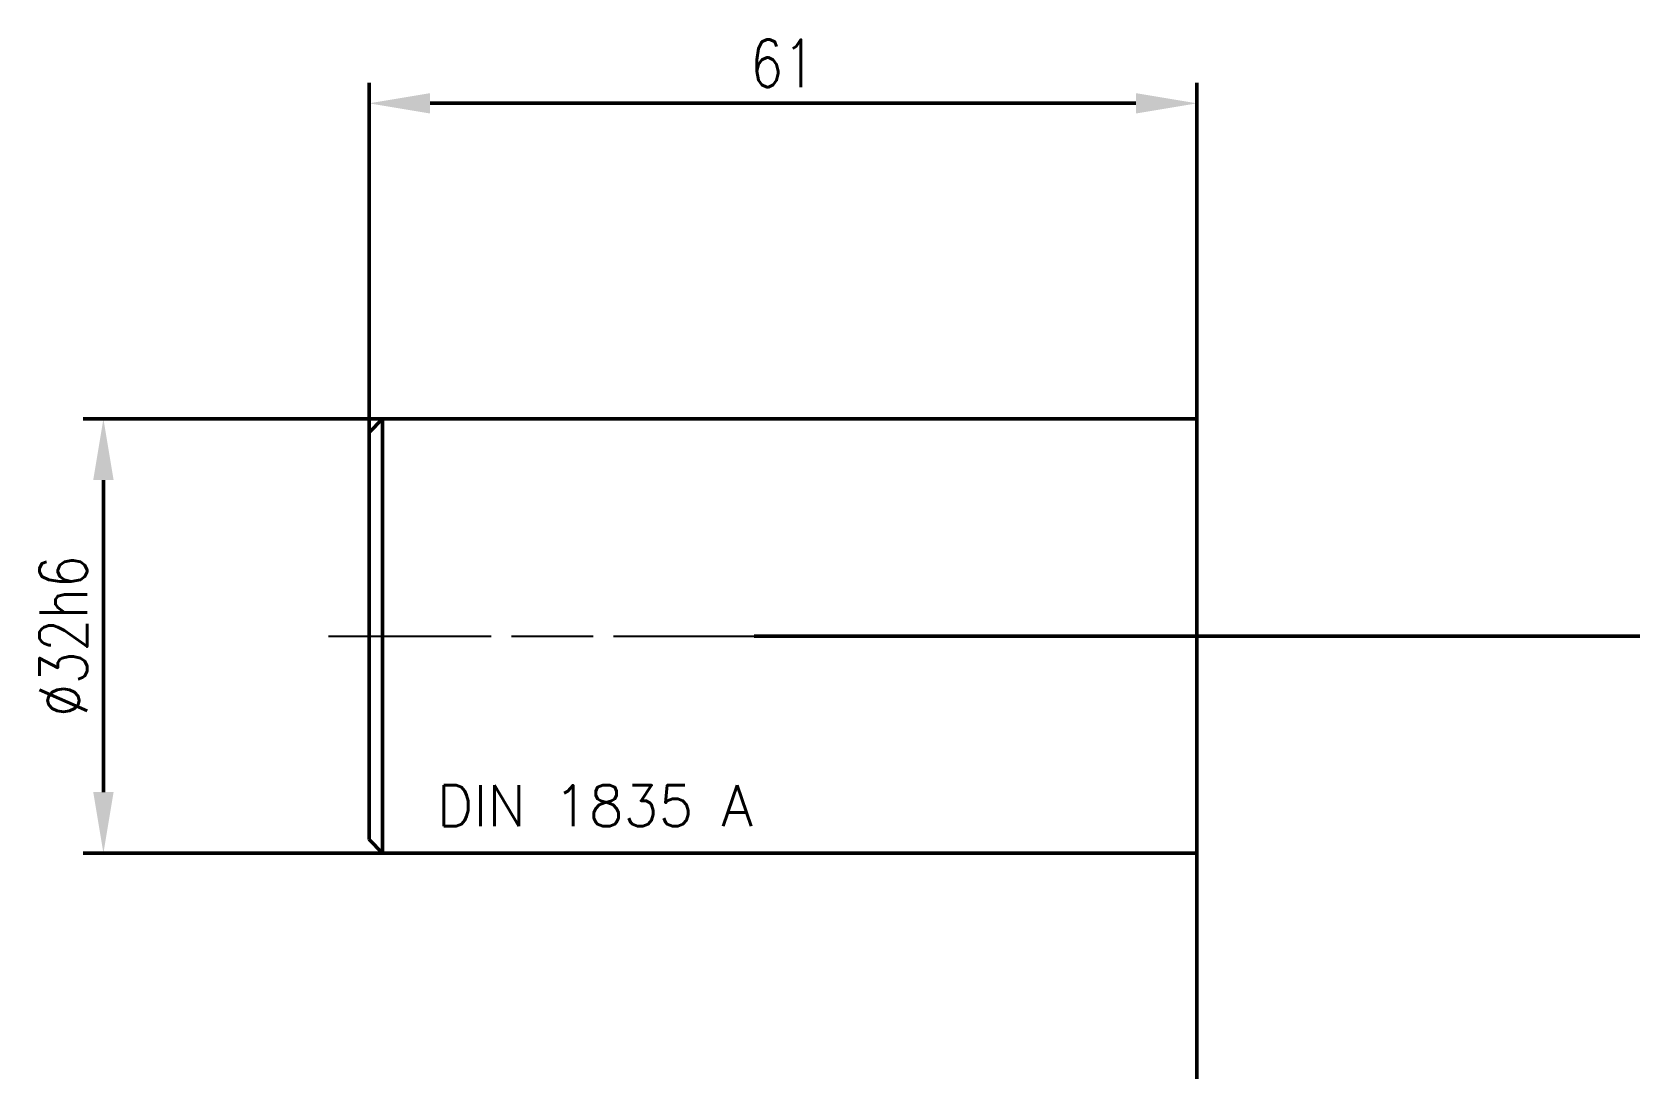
# Model space of a CAD drawing. Header units: millimetres. Extents: x 105 to 224, y 186 to 263.
import ezdxf

# ---------------------------------------------------------------- set-up
doc = ezdxf.new("R2010")
doc.units = ezdxf.units.MM
doc.header["$LTSCALE"] = 2
doc.linetypes.add('LONGDASH_DASH', pattern=[10.5, 6, -0.75, 3, -0.75])
for name, color, linetype, lineweight in [('1', 4, 'Continuous', 50), ('SK1', 4, 'Continuous', 50), ('SK2', 7, 'Continuous', 25), ('SK4', 2, 'LONGDASH_DASH', 25), ('SK6', 5, 'Continuous', 35)]:
    doc.layers.add(name, color=color, linetype=linetype, lineweight=lineweight)
doc.styles.add('SIMPLEX', font='simplex.shx', dxfattribs={"width": 0.8})
doc.dimstyles.new('WALTER_1', dxfattribs={"dimtxt": 3.5, "dimasz": 4.5, "dimexe": 1.5, "dimexo": 0, "dimgap": 1.2, "dimtad": 1, "dimdec": 3, "dimdsep": 46, "dimtxsty": 'SIMPLEX', "dimcen": 2.5, "dimazin": 2, "dimtfac": 1, "dimtdec": 3, "dimtmove": 0, "dimatfit": 0, "dimfxl": 1.25, "dimtolj": 1, "dimarcsym": 0})

# ---------------------------------------------------------------- blocks, each defined once
blk = doc.blocks.new('*D1')
at = {"layer": 'Defpoints', "color": 0, "transparency": 16777216}
for p in [(-80.572, 16), (-60, 16), (-60, -16)]:
    blk.add_point(p, dxfattribs=at)
at = {"layer": 'SK2', "color": 0, "lineweight": -2, "transparency": 16777216}
for p, q in [((-60, 16), (-82.072, 16)), ((-80.572, -11.5), (-80.572, 11.5)), ((-60, -16), (-82.072, -16))]:
    blk.add_line(p, q, dxfattribs=at)
at = {"layer": 'SK2', "color": 0, "transparency": 16777216}
for points in [[(-81.322, 11.5), (-79.822, 11.5), (-80.572, 16)], [(-81.322, -11.5), (-79.822, -11.5), (-80.572, -16)]]:
    blk.add_solid(points, dxfattribs=at)
at = {"layer": 'SK2', "color": 0, "transparency": 16777216, "insert": (-83.522, 0), "char_height": 3.5, "attachment_point": 5, "rotation": 90, "style": 'SIMPLEX'}
blk.add_mtext('\\A1;%%C32h6', dxfattribs=at)
blk = doc.blocks.new('*D2')
at = {"layer": 'Defpoints', "color": 0, "transparency": 16777216}
for p in [(0, 39.26), (0, 16), (-61, 15)]:
    blk.add_point(p, dxfattribs=at)
at = {"layer": 'SK2', "color": 0, "lineweight": -2, "transparency": 16777216}
for p, q in [((-61, 15), (-61, 40.76)), ((0, 16), (0, 40.76)), ((-56.5, 39.26), (-4.5, 39.26))]:
    blk.add_line(p, q, dxfattribs=at)
at = {"layer": 'SK2', "color": 0, "transparency": 16777216}
for points in [[(-56.5, 40.01), (-56.5, 38.51), (-61, 39.26)], [(-4.5, 40.01), (-4.5, 38.51), (0, 39.26)]]:
    blk.add_solid(points, dxfattribs=at)
at = {"layer": 'SK2', "color": 0, "transparency": 16777216, "insert": (-30.5, 42.21), "char_height": 3.5, "attachment_point": 5, "style": 'SIMPLEX'}
blk.add_mtext('\\A1;61', dxfattribs=at)
blk = doc.blocks.new('CENTER')
at = {"layer": '1', "color": 1}
for p, q in [((0, 32.63), (0, -32.63)), ((32.63, 0), (-32.63, 0))]:
    blk.add_line(p, q, dxfattribs=at)
blk = doc.blocks.new('1835a-32')
at = {"layer": 'SK1'}
for p, q in [((-61, 15), (-60, 16)), ((-60, 16), (-60, -16)), ((-60, 16), (0, 16)), ((-61, 15), (-61, -15)), ((-61, -15), (-60, -16)), ((-60, -16), (0, -16))]:
    blk.add_line(p, q, dxfattribs=at)
at = {"layer": 'SK4'}
blk.add_line((-64, 0), (0, 0), dxfattribs=at)
at = {"layer": 'SK6', "style": 'SIMPLEX'}
blk.add_text('DIN 1835 A', height=3, dxfattribs=at).set_placement((-56, -14))
at = {"layer": 'SK2'}
dim = blk.add_linear_dim(base=(0, 39.2607), p1=(-61, 15), p2=(0, 16), text='61', dimstyle='WALTER_1', dxfattribs=at)
dim.commit()
dim.dimension.update_dxf_attribs({"geometry": '*D2', "text_midpoint": (-30.5, 39.2607), "dimtype": 128})
dim = blk.add_linear_dim(base=(-80.572, 16), p1=(-60, -16), p2=(-60, 16), angle=90, text='%%C32h6', dimstyle='WALTER_1', dxfattribs=at)
dim.commit()
dim.dimension.update_dxf_attribs({"geometry": '*D1', "text_midpoint": (-80.572, 0), "dimtype": 128})

msp = doc.modelspace()

# ---------------------------------------------------------------- block references
at = {"layer": '1'}
for name in ['1835a-32', 'CENTER']:
    msp.add_blockref(name, (191.29, 218.35), dxfattribs=at)

doc.saveas('drawing.dxf')
